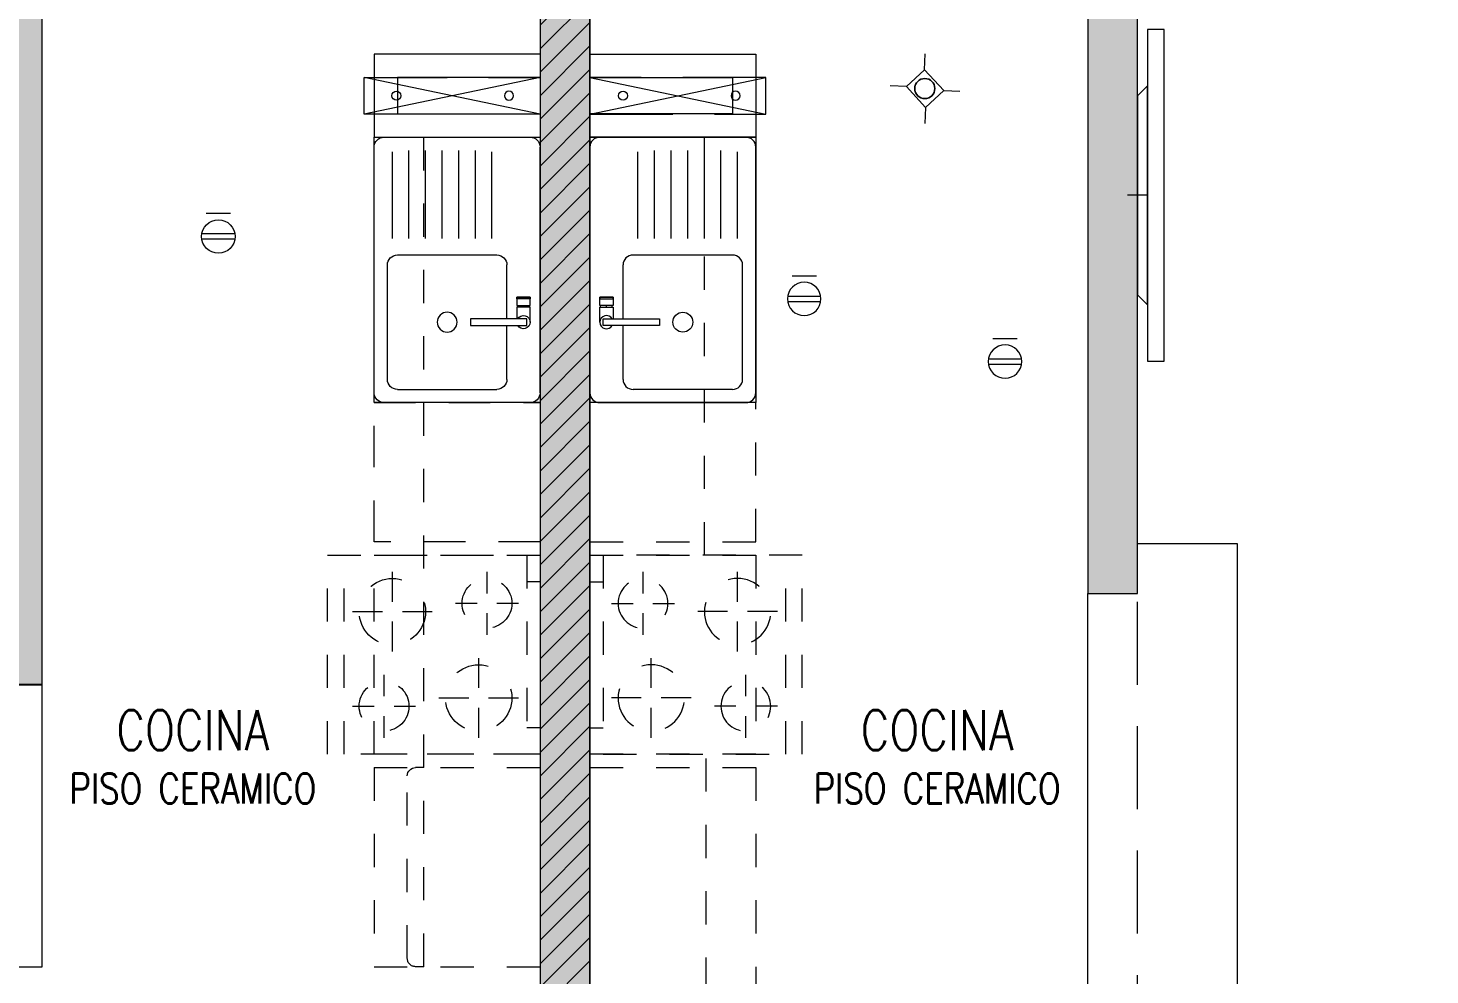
# Model space of a CAD drawing. Header units: millimetres. Extents: x 3738 to 3833, y 1327 to 1657.
# Drawn here: x 3777.279 to 3781.503, y 1491.213 to 1494.067 of the extents above; entities that cross this region are included whole.
import ezdxf
from ezdxf.enums import TextEntityAlignment as Align

# ---------------------------------------------------------------- set-up
doc = ezdxf.new("R2010")
doc.units = ezdxf.units.MM
doc.set_wipeout_variables(frame=1)
doc.linetypes.add('HIDDEN2', pattern=[0.1875, 0.125, -0.0625])
doc.linetypes.add('X-REF_DP_Arquitectura$0$HIDDEN', pattern=[0.375, 0.25, -0.125])
doc.layers.get('0').update_dxf_attribs({"color": 251, "lineweight": 9})
for name, color, linetype, lineweight in [('01', 251, 'Continuous', 13), ('A-07', 251, 'Continuous', 13), ('A-COCINAS-LAV', 251, 'Continuous', 13), ('A-MOBILIARIO', 251, 'Continuous', 13), ('A-MURO BAJO', 251, 'Continuous', 13), ('A-MUROS', 251, 'Continuous', 13), ('A-PROYECCIONES', 251, 'HIDDEN2', 13), ('A-TEXTO-ACABADO PISO', 251, 'Continuous', 13), ('A-TEXTO-AMBIENTE', 251, 'Continuous', 13), ('A_20_Estructuras', 251, 'Continuous', 13), ('A_30_DispositivosSanit', 251, 'Continuous', 13), ('A_50_TextoAmbiente', 251, 'Continuous', 13), ('A_50_Vigas', 251, 'X-REF_DP_Arquitectura$0$HIDDEN', 13), ('A_60_HatchEstructuras', 251, 'Continuous', 13), ('DLP_MURO ALTO', 251, 'Continuous', 13), ('MURO CF 120', 251, 'Continuous', 13), ('MURO CF 60', 251, 'Continuous', 13)]:
    doc.layers.add(name, color=color, linetype=linetype, lineweight=lineweight)
doc.layers.add('A_30_AccesoriosSanit', color=251, linetype='Continuous', lineweight=13, plot=False)
doc.layers.get('A_30_AccesoriosSanit').off()
doc.styles.add('ROMANS', font='romans.shx', dxfattribs={"width": 0.8})

# ---------------------------------------------------------------- blocks, each defined once
blk = doc.blocks.new('ESTRUC_P1')
at = {"layer": 'A_60_HatchEstructuras'}
h = blk.add_hatch(color=256, dxfattribs=at)
h.dxf.hatch_style = 1
h.paths.add_polyline_path([(9.15, -0.06), (9, -0.06), (9, -5.25), (7.35, -5.25), (7.35, -5.95), (7.5, -5.95), (7.5, -5.45), (9, -5.45), (9, -6.325), (10.8, -6.325), (10.8, -5.375), (10.65, -5.375), (10.65, -6.125), (9.15, -6.125)])
h.paths.add_polyline_path([(10.8, 0), (10.5, 0), (10.5, -0.15), (10.65, -0.15), (10.65, -3.225), (10.8, -3.225)])
h.paths.add_polyline_path([(7.5, -0.15), (7.65, -0.15), (7.65, 0), (7.35, 0), (7.35, -3.5), (7.5, -3.5)])
at = {"elevation": 0}
for points in [[(9, -1.78), (8.47, -1.67)], [(9, -1.67), (8.47, -1.78)], [(9.15, -1.78), (9.68, -1.67)], [(9.15, -1.67), (9.68, -1.78)]]:
    blk.add_lwpolyline(points, dxfattribs=at)
at = {"layer": 'A_20_Estructuras'}
for points in [[(7.5, -0.15), (7.65, -0.15), (7.65, 0), (7.35, 0), (7.35, -3.5), (7.5, -3.5)], [(10.8, 0), (10.5, 0), (10.5, -0.15), (10.65, -0.15), (10.65, -3.225), (10.8, -3.225)], [(9.15, -0.06), (9, -0.06), (9, -5.25), (7.35, -5.25), (7.35, -5.95), (7.5, -5.95), (7.5, -5.45), (9, -5.45), (9, -6.325), (10.8, -6.325), (10.8, -5.375), (10.65, -5.375), (10.65, -6.125), (9.15, -6.125)]]:
    blk.add_lwpolyline(points, close=True, dxfattribs=at)
at = {"layer": 'A_50_Vigas', "elevation": 0}
for points in [[(9, -1.78), (8.47, -1.78), (8.47, -1.67), (9, -1.67)], [(9.15, -1.78), (9.68, -1.78), (9.68, -1.67), (9.15, -1.67)]]:
    blk.add_lwpolyline(points, dxfattribs=at)
at = {"layer": 'A_50_Vigas'}
for points in [[(10.65, -5.375), (10.65, -3.225)], [(10.8, -5.375), (10.8, -3.225)]]:
    blk.add_lwpolyline(points, dxfattribs=at)
blk = doc.blocks.new('A$C33FC7C8B')
at = {"ltscale": 0.5}
for p, q in [((0.08, 0.64, -0.0001), (0.52, 0.64, 0.0001)), ((0.08, 0.64, -0.0001), (0.08, 0.6, -0.0001)), ((0.52, 0.64, 0.0001), (0.52, 0.6, 0.0001)), ((0, 0, -0.0001), (0, 0.6, -0.0001)), ((0, 0.6, -0.0001), (0.6, 0.6, 0.0001)), ((0.6, 0.6, 0.0001), (0.6, 0, 0.0001)), ((0.145, 0.575, -0.0001), (0.145, 0.51, -0.0001)), ((0.43, 0.485, 0.0001), (0.43, 0.575, 0.0001)), ((0.05, 0.48, -0.0001), (0.115, 0.48, -0.0001)), ((0.175, 0.48, -0.0001), (0.24, 0.48, 0)), ((0.145, 0.45, -0.0001), (0.145, 0.385, -0.0001)), ((0.4, 0.455, 0), (0.31, 0.455, 0)), ((0.43, 0.335, 0.0001), (0.43, 0.425, 0.0001)), ((0.55, 0.455, 0.0001), (0.46, 0.455, 0.0001)), ((0.17, 0.225, -0.0001), (0.17, 0.315, -0.0001)), ((0.455, 0.2, 0.0001), (0.455, 0.265, 0.0001)), ((0.14, 0.195, -0.0001), (0.05, 0.195, -0.0001)), ((0.29, 0.195, 0), (0.2, 0.195, 0)), ((0.425, 0.17, 0.0001), (0.36, 0.17, 0)), ((0.55, 0.17, 0.0001), (0.485, 0.17, 0.0001)), ((0.17, 0.075, -0.0001), (0.17, 0.165, -0.0001)), ((0.455, 0.075, 0.0001), (0.455, 0.14, 0.0001)), ((0.6, 0.05, 0.0001), (0, 0.05, -0.0001)), ((0.6, 0, 0.0001), (0, 0, -0.0001))]:
    blk.add_line(p, q, dxfattribs=at)
for centre, radius in [((0.145, 0.48), 0.075), ((0.43, 0.455), 0.1), ((0.17, 0.195), 0.1), ((0.455, 0.17), 0.075)]:
    blk.add_circle(centre, radius, dxfattribs=at)
blk = doc.blocks.new('A$C4BFA03A9')
for points in [[(0.06, -0.5), (0.11, -0.5), (0.11, 0.5), (0.06, 0.5)], [(0.03, -0.3), (0.06, -0.33), (0.06, 0.33), (0.03, 0.3)]]:
    blk.add_lwpolyline(points, close=True)
at = {"layer": 'A-PROYECCIONES', "ltscale": 0.15}
blk.add_line((0.06, 0), (0, 0), dxfattribs=at)
blk = doc.blocks.new('*U260')
blk.add_wipeout([(0, 0), (0, -0.0202), (0.17, -0.0202), (0.17, 0)])
blk.add_lwpolyline([(0, 0), (0.17, 0), (0.17, -0.0202), (0, -0.0202)], close=True)
blk = doc.blocks.new('LAV-COC_01')
for p, q in [((0.4, 0.8121, 0), (-0.04, 0.8121, 0)), ((-0.07, 0.0421, 0), (-0.07, 0.7821, 0)), ((0.43, 0.0421, 0), (0.43, 0.7821, 0)), ((0.03, 0.0821, 0), (0.03, 0.4271, 0)), ((0.36, 0.4571, 0), (0.06, 0.4571, 0)), ((0.39, 0.0821, 0), (0.39, 0.4271, 0)), ((0.36, 0.0521, 0), (0.06, 0.0521, 0)), ((-0.04, 0.0121, 0), (0.4, 0.0121, 0))]:
    blk.add_line(p, q)
at = {"color": 7, "extrusion": (-8.98137e-08, -2.25601e-18, 1)}
for p, q in [((0.075, 0.507, 0), (0.075, 0.768, 0)), ((0.125, 0.5071, 0), (0.125, 0.7721, 0)), ((0.175, 0.5071, 0), (0.175, 0.7721, 0))]:
    blk.add_line(p, q, dxfattribs=at)
at = {"color": 7}
for p, q in [((0.225, 0.5071, 0), (0.225, 0.7721, 0)), ((0.275, 0.5071, 0), (0.275, 0.7721, 0)), ((0.325, 0.5071, 0), (0.325, 0.7721, 0)), ((0.375, 0.507, 0), (0.375, 0.768, 0))]:
    blk.add_line(p, q, dxfattribs=at)
at = {"extrusion": (-4.49068e-08, 3.60285e-08, 1), "elevation": 0}
for points in [[(0, 0.3296), (0, 0.3046), (-0.04, 0.3046), (-0.04, 0.3296)], [(0, 0.3296), (-0.04, 0.3296), (-0.04, 0.3246), (0, 0.3246)]]:
    blk.add_lwpolyline(points, close=True, dxfattribs=at)
blk.add_lwpolyline([(-0.04, 0.2546), (-0.04, 0.2996), (0, 0.2996), (0, 0.2646)], dxfattribs=at)
at = {"extrusion": (-4.49068e-08, 3.60285e-08, 1)}
blk.add_arc((-0.02, 0.2546, 0), 0.02, 29.9997, 329.9997, dxfattribs=at)
for centre, start_param, end_param in [((-0.04, 0.7821, 0), -0.785398, 0.785398), ((0.4, 0.7821, 0), -2.356194, -0.785398), ((0.06, 0.4271, 0), -0.785398, 0.785398), ((0.36, 0.4271, 0), -2.356194, -0.785398), ((0.06, 0.0821, 0), 0.785398, 2.356194), ((0.36, 0.0821, 0), 2.356194, 3.926991), ((-0.04, 0.0421, 0), 0.785398, 2.356194), ((0.4, 0.0421, 0), 2.356194, 3.926991)]:
    blk.add_ellipse(centre, major_axis=(-0.0212, 0.0212), ratio=1, start_param=start_param, end_param=end_param)
blk.add_ellipse((0.21, 0.2546, 0), major_axis=(-0.0212, 0.0212), ratio=1)
at = {"layer": '01', "extrusion": (-4.49068e-08, 3.60285e-08, 1), "elevation": 0}
for points in [[(-0.0375, 0.2996), (-0.0375, 0.3046)], [(-0.02, 0.2996), (-0.02, 0.3046)], [(-0.0025, 0.2996), (-0.0025, 0.3046)]]:
    blk.add_lwpolyline(points, dxfattribs=at)
at = {"extrusion": (-4.49068e-08, 3.60285e-08, 1), "rotation": 359.9380941588614}
blk.add_blockref('*U260', (-0.03, 0.2648, 0), dxfattribs=at)
blk = doc.blocks.new('DPTO 75.2')
at = {"layer": 'A-MURO BAJO'}
blk.add_line((-1.65, 2.575, 0), (-1.65, 3.255, 0), dxfattribs=at)
at = {"layer": 'A-MURO BAJO', "elevation": 0}
blk.add_lwpolyline([(0, 3.25), (0.3, 3.25), (0.3, 1.85), (-0.15, 1.85), (-0.15, 3.1), (0, 3.1), (0, 3.2)], dxfattribs=at)
at = {"layer": 'A-MUROS'}
for p, q in [((0, 3.1, 0), (0, 6.325, 0)), ((-0.15, 5.875, 0), (-0.15, 3.1, 0)), ((-0.15, 3.1, 0), (0, 3.1, 0))]:
    blk.add_line(p, q, dxfattribs=at)
at = {"layer": 'A-PROYECCIONES', "ltscale": 0.5}
blk.add_line((-1.3, 1.1025, 0), (-1.3, 2.615, 0), dxfattribs=at)
at = {"layer": 'A-PROYECCIONES', "ltscale": 0.5, "elevation": 0}
blk.add_lwpolyline([(-1.15, 3.215), (-1.15, 2.615), (-1.65, 2.615), (-1.65, 3.215)], close=True, dxfattribs=at)
blk.add_lwpolyline([(-1.65, 2.575), (-1.15, 2.575), (-1.15, 1.1025), (-1.65, 1.1025)], dxfattribs=at)
at = {"layer": 'DLP_MURO ALTO', "elevation": 0}
blk.add_lwpolyline([(-1.65, 4.655), (-1.22, 4.655), (-1.22, 4.545), (-1.65, 4.545)], dxfattribs=at)
at = {"layer": 'A-COCINAS-LAV', "extrusion": (4.49068e-08, -3.60285e-08, 1)}
blk.add_blockref('LAV-COC_01', (-1.58, 3.6628, 0), dxfattribs=at)
at = {"layer": 'A-MOBILIARIO'}
blk.add_blockref('A$C4BFA03A9', (-0.03, 4.3, 0), dxfattribs=at)
at = {"layer": 'A-PROYECCIONES', "ltscale": 0.5, "extrusion": (-4.40218e-06, 0.000440452, -1), "zscale": -0.999999999999998, "rotation": 269.9999974828772}
blk.add_blockref('A$C33FC7C8B', (1.01, 3.215, 0.0013), dxfattribs=at)
at = {"layer": 'A-MURO BAJO', "elevation": 0}
blk.add_lwpolyline([(-1.65, 4.475), (-1.15, 4.475), (-1.15, 3.675), (-1.65, 3.675)], close=True, dxfattribs=at)
at = {"layer": 'A-MUROS'}
blk.add_line((-1.65, 6.265, 0), (-1.65, 0.2, 0), dxfattribs=at)
at = {"layer": 'A-PROYECCIONES', "ltscale": 0.5}
blk.add_line((-1.305, 3.215, 0), (-1.305, 4.475, 0), dxfattribs=at)
at = {"layer": 'A-PROYECCIONES', "ltscale": 0.5, "elevation": 0}
blk.add_lwpolyline([(-1.65, 3.255), (-1.15, 3.255), (-1.15, 3.675), (-1.65, 3.675)], close=True, dxfattribs=at)
at = {"layer": 'DLP_MURO ALTO', "elevation": 0}
blk.add_lwpolyline([(-1.65, 4.725), (-1.15, 4.725), (-1.15, 4.475), (-1.65, 4.475)], dxfattribs=at)
blk = doc.blocks.new('DPTO 65')
blk.add_line((-10, 3.25), (-9.975, 3.25))
blk.add_arc((-9.975, 3.225), 0.025, 0, 90)
at = {"layer": 'A-MURO BAJO'}
for p, q in [((-8.85, 2.65), (-8.85, 3.5)), ((-8.4, 2.65), (-8.85, 2.65))]:
    blk.add_line(p, q, dxfattribs=at)
at = {"layer": 'A-MUROS'}
for q in [(-8.85, 6.55), (-8.7, 3.5)]:
    blk.add_line((-8.85, 3.5), q, dxfattribs=at)
at = {"layer": 'A-PROYECCIONES', "ltscale": 0.5}
for p, q in [((-9.85, 3.25), (-10.35, 3.25)), ((-9.95, 2.675), (-9.95, 3.225)), ((-9.85, 3.25), (-9.85, 2.65)), ((-10, 2.65), (-9.975, 2.65))]:
    blk.add_line(p, q, dxfattribs=at)
blk.add_lwpolyline([(-10.35, 3.89), (-10.35, 3.29), (-9.85, 3.29), (-9.85, 3.89)], close=True, dxfattribs=at)
blk.add_lwpolyline([(-9.85, 2.65), (-10.35, 2.65)], dxfattribs=at)
blk.add_arc((-9.975, 2.675), 0.025, 270, 0, dxfattribs=at)
at = {"layer": 'DLP_MURO ALTO'}
for p, q in [((-10.35, 5.4), (-9.85, 5.4)), ((-10.35, 5.33), (-9.92, 5.33)), ((-9.92, 5.33), (-9.92, 5.22)), ((-9.92, 5.22), (-10.35, 5.22))]:
    blk.add_line(p, q, dxfattribs=at)
at = {"layer": 'A-COCINAS-LAV', "extrusion": (4.49068e-08, -3.60285e-08, 1)}
blk.add_blockref('LAV-COC_01', (-10.28, 4.3379, 0), dxfattribs=at)
at = {"layer": 'A-PROYECCIONES', "ltscale": 0.5, "extrusion": (-4.40218e-06, 0.000440452, -1), "zscale": -0.9999999999999981, "rotation": 269.9999974828772}
blk.add_blockref('A$C33FC7C8B', (9.71, 3.89, 0.0016), dxfattribs=at)
at = {"layer": 'A-MURO BAJO'}
blk.add_lwpolyline([(-9.85, 5.15), (-10.35, 5.15), (-10.35, 4.35), (-9.85, 4.35)], close=True, dxfattribs=at)
at = {"layer": 'A-MUROS'}
blk.add_line((-10.35, 6.94), (-10.35, 1.75), dxfattribs=at)
at = {"layer": 'A-PROYECCIONES', "ltscale": 0.5}
blk.add_line((-10, 2.65), (-10, 5.15), dxfattribs=at)
at = {"layer": 'A-PROYECCIONES'}
blk.add_lwpolyline([(-9.85, 4.35), (-10.35, 4.35), (-10.35, 3.93), (-9.85, 3.93)], close=True, dxfattribs=at)
at = {"layer": 'DLP_MURO ALTO'}
for p, q in [((-9.85, 5.4), (-9.85, 5.15)), ((-9.85, 5.15), (-10.35, 5.15))]:
    blk.add_line(p, q, dxfattribs=at)
blk = doc.blocks.new('TF_P1')
blk.add_blockref('DPTO 75.2', (12.15, 4.725, 0))
at = {"xscale": -1}
blk.add_blockref('DPTO 65', (0, 4.05), dxfattribs=at)
blk = doc.blocks.new('TEXTO AMBIENTES P1')
at = {"layer": 'A-TEXTO-ACABADO PISO', "char_height": 0.09, "attachment_point": 2, "style": 'ROMANS'}
for insert in [(7.9538, -3.768), (10.1962, -3.768)]:
    blk.add_mtext_dynamic_manual_height_columns('PISO CERAMICO', width=1.20225, gutter_width=12.5, heights=[0], dxfattribs=dict(at, insert=insert))
at = {"layer": 'A-TEXTO-AMBIENTE', "style": 'ROMANS', "width": 0.8}
for p in [(7.9538, -3.6974, 0), (10.1962, -3.6974, 0)]:
    blk.add_text('COCINA', height=0.12, dxfattribs=at).set_placement(p, align=Align.CENTER)
blk = doc.blocks.new('SUBE')
at = {"layer": 'A_30_DispositivosSanit', "color": 2}
blk.add_circle((0, 0), 18.7, dxfattribs=at)
blk = doc.blocks.new('A$Ce4faf536')
at = {"layer": 'A_30_AccesoriosSanit'}
for p, xscale, yscale, zscale, rotation in [((-0.4194, 0.1), 0.0007258342835344187, 0.0007258342835344187, 0.0007258342835344187, 269.9999891411235), ((-0.0806, 0.1), -0.0007258342835348668, 0.0007258342835348668, 0.0007258342835348667, 89.99998914112356)]:
    blk.add_blockref('SUBE', p, dxfattribs=dict(at, xscale=xscale, yscale=yscale, zscale=zscale, rotation=rotation))
blk = doc.blocks.new('R')
at = {"layer": 'A_30_DispositivosSanit', "linetype": 'Continuous'}
for p, q in [((-0.0083, -0.0497), (-0.0083, 0.0497)), ((0.0083, -0.0497), (0.0083, 0.0497)), ((0.0694, -0.0367), (0.0694, 0.0367))]:
    blk.add_line(p, q, dxfattribs=at)
blk.add_circle((0, 0), 0.0504, dxfattribs=at)
blk = doc.blocks.new('0-sumidero')
for p, q in [((-0.0421, 0.0382), (-0.0763, 0.0724)), ((0.0435, 0.0382), (0.0777, 0.0724)), ((0.0435, 0.0382), (-0.0421, 0.0382)), ((-0.0421, 0.0382), (-0.0421, -0.0369)), ((0.0435, -0.0369), (0.0435, 0.0382)), ((-0.0421, -0.0369), (-0.0763, -0.0711)), ((-0.0421, -0.0369), (0.0435, -0.0369)), ((0.0435, -0.0369), (0.0777, -0.0711))]:
    blk.add_line(p, q)
blk.add_circle((0, 0), 0.0303)
blk = doc.blocks.new('sum')
at = {"layer": 'A_30_DispositivosSanit', "rotation": 45.00000007321594}
blk.add_blockref('0-sumidero', (0, 0), dxfattribs=at)
blk = doc.blocks.new('trampa')
at = {"layer": 'A_30_DispositivosSanit'}
blk.add_circle((0.0015, 0.0015), 0.0303, dxfattribs=at)
blk = doc.blocks.new('is-des-tf_28.02.2025')
at = {"layer": 'A_30_DispositivosSanit', "rotation": 267.719034950772}
blk.add_blockref('sum', (-32.5409, 8.7465, 0), dxfattribs=at)
at = {"layer": 'A_30_DispositivosSanit', "xscale": -1, "rotation": 270}
blk.add_blockref('trampa', (-32.5425, 8.745, 0), dxfattribs=at)
at = {"layer": 'A_30_DispositivosSanit', "color": 1, "ltscale": 0.015}
blk.add_blockref('A$Ce4faf536', (-33.7133, 8.625), dxfattribs=at)
at = {"layer": 'A_30_DispositivosSanit', "color": 1, "ltscale": 0.015, "xscale": -1}
blk.add_blockref('A$Ce4faf536', (-33.5306, 8.625, 0), dxfattribs=at)
at = {"layer": 'A_30_DispositivosSanit', "linetype": 'Continuous', "rotation": 90.00000004692565}
blk.add_blockref('R', (-34.6692, 8.3006, 0), dxfattribs=at)
at = {"layer": 'A_30_DispositivosSanit', "linetype": 'Continuous', "xscale": -1, "rotation": 270.0000000469257}
for p in [(-32.9043, 8.1126, 0), (-32.2992, 7.9238)]:
    blk.add_blockref('R', p, dxfattribs=at)
blk = doc.blocks.new('TORRE F HATCH CORTAFUEGO')
at = {"layer": 'MURO CF 60'}
h = blk.add_hatch(dxfattribs=at)
h.set_pattern_fill('_USER', color=256, scale=0.05, angle=45, pattern_type=0)
h.set_pattern_definition([(45, (-21.67, -43.67528), (-0.03535534, 0.03535534), [])])
edge = h.paths.add_edge_path()
edge.add_line((-9, 8.6), (-9.15, 8.6))
edge.add_line((-9.15, 8.6), (-9.15, 13.7899))
edge.add_line((-9.15, 13.7899), (-9, 13.7899))
edge.add_line((-9, 13.7899), (-9, 8.6))
edge = h.paths.add_edge_path()
edge.add_line((-9, 5.2499), (-9.15, 5.2499))
edge.add_line((-9.15, 5.2499), (-9.15, 0.06))
edge.add_line((-9.15, 0.06), (-9, 0.06))
edge.add_line((-9, 0.06), (-9, 5.2499))
edge = h.paths.add_edge_path()
edge.add_line((-38.35, 8.6), (-38.35, 13.7899))
edge.add_line((-38.35, 13.7899), (-38.2, 13.7899))
edge.add_line((-38.2, 13.7899), (-38.2, 8.6))
edge.add_line((-38.2, 8.6), (-38.35, 8.6))
edge = h.paths.add_edge_path()
edge.add_line((-38.35, 5.2499), (-38.2, 5.2499))
edge.add_line((-38.2, 5.2499), (-38.2, 0.06))
edge.add_line((-38.2, 0.06), (-38.35, 0.06))
edge.add_line((-38.35, 0.06), (-38.35, 5.2499))

msp = doc.modelspace()

# ---------------------------------------------------------------- block references
at = {"color": 251}
msp.add_blockref('ESTRUC_P1', (3769.8221, 1495.5876), dxfattribs=at)

# ---------------------------------------------------------------- next in the draw order: block references
msp.add_blockref('TF_P1', (3768.4721, 1484.5379), dxfattribs=at)

# ---------------------------------------------------------------- next in the draw order: block references
at = {"layer": 'A-07'}
msp.add_blockref('is-des-tf_28.02.2025', (3812.5221, 1485.1379), dxfattribs=at)
at = {"layer": 'A_50_TextoAmbiente'}
msp.add_blockref('TEXTO AMBIENTES P1', (3769.8221, 1495.5879), dxfattribs=at)
at = {"layer": 'MURO CF 120', "color": 251}
msp.add_blockref('TORRE F HATCH CORTAFUEGO', (3817.1721, 1481.7379), dxfattribs=at)

doc.saveas('drawing.dxf')
